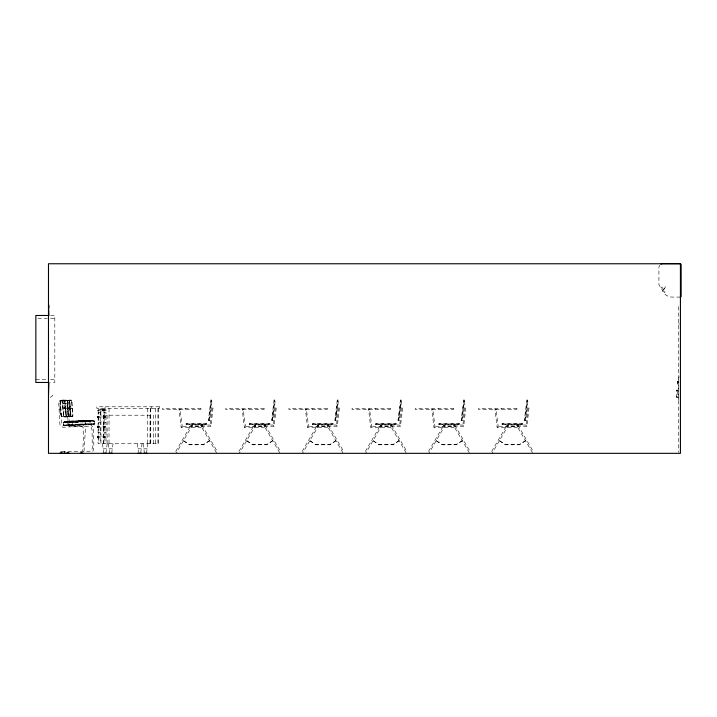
<?xml version="1.0" encoding="UTF-8"?>
<svg xmlns="http://www.w3.org/2000/svg" width="717" height="717" viewBox="0 0 717 717"><rect width="100%" height="100%" fill="white"/><g stroke="black" fill="none" stroke-linecap="round" stroke-linejoin="round"><path stroke-width="0.54" stroke-dasharray="3.58 2.69" d="M66.027 416.165L66.161 414.274C66.287 421.04 66.403 405.544 64.772 408.251C65.139 410.294 66.753 407.166 64.951 407.561M67.255 407.561C69.325 407.417 66.941 410.375 67.084 407.91C69.719 408.556 68.223 425.208 68.025 410.07M70.759 416.156L70.445 410.061L69.621 408.081L70.642 409.972L70.858 416.165L70.329 410.07M70.884 414.274L70.75 416.156M102.352 410.133C102.54 412.383 102.468 408.448 102.37 410.043M68.572 414.309L68.339 416.201M102.477 410.742L102.531 409.649L102.432 410.554M72.937 413.843L72.686 416.201L63.67 416.183M69.092 402.38L69.226 400.48L71.539 400.274L70.732 400.113M102.397 410.868L102.45 410.644M212.115 407.731L210.108 425.038L210.923 426.23L190.946 426.23L190.946 425.145L209.857 425.011L210.923 426.23L213.03 407.991L211.838 407.946L213.03 407.991M275.301 407.731L273.302 425.038L274.109 426.23L254.141 426.23L254.141 425.145L273.052 425.011L274.109 426.23L276.224 407.991L275.023 407.946L276.224 407.991M338.496 407.731L336.497 425.038L337.304 426.23L317.335 426.23L317.335 425.145L336.246 425.011L337.304 426.23L339.419 407.991L338.218 407.946L339.419 407.991M401.69 407.731L399.692 425.038L400.498 426.23L380.53 426.23L380.53 425.145L399.441 425.011L400.498 426.23L402.613 407.991L401.412 407.946L402.613 407.991M464.885 407.731L462.877 425.038L463.693 426.23L443.715 426.23L443.715 425.145L462.635 425.011L463.693 426.23L465.799 407.991L464.607 407.946L465.799 407.991M528.079 407.731L526.072 425.038L526.887 426.23L506.91 426.23L506.91 425.145L525.83 425.011L526.887 426.23L528.994 407.991L527.802 407.946L528.994 407.991M208.799 420.494L211.282 399.943M209.194 420.538L211.685 399.996M271.994 420.494L274.477 399.943M272.388 420.538L274.88 399.996M335.189 420.494L337.671 399.943M335.583 420.538L338.074 399.996M398.383 420.494L400.866 399.943M398.777 420.538L401.26 399.996M461.569 420.494L464.06 399.943M461.972 420.538L464.455 399.996M524.763 420.494L527.255 399.943M525.167 420.538L527.649 399.996M105.847 453.234L107.218 443.706M111.664 453.234L113.044 443.706M140.675 453.234L142.047 443.706M146.492 453.234L147.872 443.706M69.567 421.408L67.748 422.044L69.603 421.802M65.713 410.07L65.086 408.018L63.23 408.036L65.032 408.421L65.525 406.324L65.041 408.188L65.821 410.061L66.045 414.283M60.111 400.579L61.393 416.389L72.883 416.29L71.61 400.167L62.298 400.382M67.506 402.103L67.353 408.188L68.465 414.274L68.043 416.371L65.516 416.434L64.261 400.516L64.969 400.211L65.74 406.369L65.059 408.932M70.445 410.061L69.657 408.188L69.818 402.103M68.133 410.061L67.156 408.26L69.648 408.421L70.356 406.369L69.594 400.211L70.033 406.333L69.468 408.26L72.542 408.197L69.621 408.081M85.941 420.87L63.105 422.403L64.942 421.739L85.87 420.619C90.575 420.789 79.542 419.597 77.938 421.148M63.239 422.761L64.951 421.874L90.01 420.798L85.816 420.377M84.283 420.978L92.287 420.673L80.878 420.942M67.837 406.324C65.166 409.317 71.189 409.237 70.149 406.324M83.988 451.325L85.422 429.537L84.785 426.929L83.145 425.011L80.958 424.321L63.141 425.414L61.814 424.706L60.461 402.757L59.807 403.33L67.434 403.357L66.941 403.079L68.267 424.401L70.078 426.929L88.872 426.176L91.068 427.198L92.081 429.788L92.296 447.856L91.677 450.24L89.813 451.235L60.147 451.513M67.362 408.932C69.083 407.516 66.43 395.425 67.398 402.147M98.077 416.174C96.965 417.67 100.201 418.119 99.681 416.416C97.145 414.041 96.033 418.871 98.955 417.222L98.955 416.416M103.831 416.174L103.795 417.428L105.426 417.222L105.426 416.416C102.889 414.041 101.778 418.871 104.7 417.222L104.7 416.416M103.831 436.241L103.795 437.495L105.426 437.28L105.426 436.483C101.007 434.027 103.517 440.292 104.673 436.483M92.851 451.504L93.855 447.784L93.631 429.51L92.878 426.982L91.077 425.011L88.854 424.321L70.786 425.342L69.881 424.034L68.393 402.264L66.78 401.601L59.179 401.968L58.749 403.563L59.887 424.437L60.497 425.916L62.872 427.269L80.761 426.176L82.285 426.642L83.387 427.924L83.817 429.752L82.903 448.788L81.953 451.235M201.271 426.516L202.015 425.226L200.491 425.172L216.839 453.332M264.465 426.516L265.209 425.226L263.686 425.172L280.033 453.332M327.66 426.516L328.395 425.226L326.88 425.172L343.228 453.332M390.855 426.516L391.59 425.226L390.075 425.172L406.422 453.332M454.049 426.516L454.784 425.226L453.269 425.172L469.617 453.332M517.244 426.516L517.979 425.226L516.455 425.172L532.812 453.332M175.719 451.459L190.946 425.226L192.47 425.172L176.122 453.332M238.913 451.459L254.141 425.226L255.664 425.172L239.308 453.332M302.108 451.459L317.335 425.226L318.85 425.172L302.502 453.332M365.303 451.459L380.53 425.226L382.044 425.172L365.697 453.332M428.497 451.459L443.724 425.226L445.239 425.172L428.891 453.332M491.683 451.459L506.91 425.226L508.434 425.172L492.086 453.332M102.513 410.931L102.495 410.491M76.952 421.39L75.07 422.179L75.796 421.094L76.871 421.354M71.162 421.587L72.919 422.385L73.519 421.488C77.687 423.442 73.044 419.606 71.1 421.202M83.575 420.691C87.008 421.865 85.045 421.551 83.154 420.682C80.833 422.107 82.33 422.17 84.31 420.978M80.824 421.175C86.21 422.385 80.403 419.857 78.135 421.354L77.535 422.241A5.79 1.972 87.6 0 0 75.222 422.241A5.79 1.972 87.6 0 0 72.919 422.241L71.153 421.453M75.231 422.385L75.832 421.488C77.391 420.771 77.284 423.675 79.237 421.39L79.82 421.56M82.589 421.972L83.19 421.076L85.923 420.592M78.511 421.031L80.277 421.829A5.79 1.972 87.6 0 1 82.58 421.829A5.79 1.972 87.6 0 1 84.893 421.829L85.493 420.942L87.286 420.547M70.589 421.704L72.103 421.3L72.919 422.241M77.947 421.282L80.277 421.972L80.878 421.076C81.012 423.129 79.623 419.768 78.547 420.682L77.777 421.103L79.175 421.354L78.135 421.354M75.778 421.587L77.544 422.385L78.144 421.488L79.981 421.497L79.175 421.094M83.136 421.175L84.902 421.972L85.502 421.076L87.34 421.085L86.533 420.682M69.549 408.197L72.435 408.206M79.802 420.996C78.861 422.528 81.559 421.704 81.971 420.978M69.567 407.561C70.033 411.074 70.499 405.32 69.674 408.932M67.846 422.116L70.266 421.372M65.821 410.061L65.041 408.188L63.195 408.206M676.57 390.944L678.112 389.985M50.217 397.46L52.798 395.605L49.867 395.605M183.651 440.758L189.27 444.37L203.718 444.37L209.31 440.758M209.543 440.686L203.843 444.773L189.136 444.773L183.418 440.686M246.845 440.758L252.465 444.37L266.903 444.37L272.505 440.758M272.738 440.686L267.038 444.773L252.33 444.773L246.612 440.686M310.04 440.758L315.659 444.37L330.098 444.37L335.699 440.758M335.932 440.686L330.232 444.773L315.525 444.773L309.807 440.686M373.234 440.758L378.845 444.37L393.292 444.37L398.885 440.758M399.118 440.686L393.427 444.773L378.719 444.773L373.001 440.686M436.42 440.758L442.039 444.37L456.487 444.37L462.08 440.758M462.313 440.686L456.612 444.773L441.914 444.773L436.187 440.686M499.615 440.758L505.234 444.37L519.682 444.37L525.274 440.758M525.507 440.686L519.807 444.773L505.109 444.773L499.382 440.686M660.805 287.66L661.836 286.997L665.071 292.034L664.041 292.697M74.613 421.255C67.425 423.738 77.051 419.579 72.283 422.223M77.624 420.96L75.249 421.954L73.546 421.193L65.462 421.919L67.255 421.802M75.222 422.241L76.925 421.255M79.157 421.004L77.526 421.954L75.832 421.193M79.229 421.255L77.535 422.241L75.778 421.453M81.971 420.843L80.277 421.829L79.462 420.888L75.724 421.202M73.519 421.354L80.904 420.78L82.598 421.542L84.982 420.547M84.274 420.843L82.58 421.829L80.824 421.031M86.587 420.843C85.574 422.851 82.894 420.476 84.776 421.793M72.578 425.172L71.96 425.522L74.326 425.423L72.578 425.172L72.48 422.304L74.192 421.874L92.807 420.834L94.581 421.506M94.653 423.935L92.941 424.383L94.653 423.487M70.571 421.435L72.247 421.354L70.58 421.56M73.582 422.152C72.632 419.185 59.869 423.245 63.849 421.829L74.183 421.739M83.566 420.834L93.9 420.736L90.441 420.377M72.578 421.372L70.149 421.972M64.037 451.513L65.139 451.513M94.778 423.792L85.404 423.747L63.213 425.181L85.413 424.025L94.035 424.356L94.787 423.935L94.68 421.157M62.182 400.185L63.454 416.299L72.793 416.183L69.567 416.532M678.497 377.303L679.456 376.918M71.207 421.354L79.605 420.942L78.565 420.942M75.832 421.354L76.862 421.031M83.19 420.942L84.221 420.619M179.035 409.246L180.227 409.201L179.035 409.246L181.141 427.484L201.119 427.484L201.119 426.4L181.957 426.301L181.141 427.484L182.208 426.265L179.949 408.986M242.229 409.246L243.422 409.201L242.229 409.246L244.336 427.484L264.313 427.484L264.313 426.4L245.151 426.301L244.336 427.484L245.393 426.265L243.144 408.986M305.424 409.246L306.616 409.201L305.424 409.246L307.53 427.484L327.508 427.484L327.508 426.4L308.346 426.301L307.53 427.484L308.588 426.265L306.338 408.986M368.61 409.246L369.811 409.201L368.61 409.246L370.725 427.484L390.693 427.484L390.693 426.4L371.531 426.301L370.725 427.484L371.782 426.265L369.533 408.986M431.804 409.246L433.005 409.201L431.804 409.246L433.919 427.484L453.888 427.484L453.888 426.4L434.726 426.301L433.919 427.484L434.977 426.265L432.727 408.986M494.999 409.246L496.2 409.201L494.999 409.246L497.114 427.484L517.082 427.484L517.082 426.4L497.921 426.301L497.114 427.484L498.172 426.265L495.922 408.986M83.701 424.383L86.058 424.285M71.852 421.417L70.158 422.116L94.545 420.924M65.534 421.972L67.954 421.372M103.831 427.457L103.795 426.212L105.426 426.454L105.426 427.251C102.872 429.608 101.787 424.733 104.7 426.454L104.7 427.251M99.403 410.357L97.629 410.545L99.215 410.052M105.184 410.303L103.356 410.178L104.996 409.999M62.298 400.167L59.986 400.48L59.789 402.371L61.214 416.505L70.409 416.407L69.146 400.489L59.995 400.588M60.434 400.4C59.78 414.103 57.064 419.212 72.793 416.183M75.312 420.96L72.901 421.954L71.207 421.193M82.67 420.547L80.259 421.542L78.565 420.78M74.559 422.214C77.92 422.044 73.259 420.718 75.106 422.205M79.605 421.802L80.94 421.739M76.871 422.214C80.223 422.044 75.572 420.718 77.418 422.205M81.944 421.811L82.814 421.775L81.926 420.682L78.458 420.789M84.221 421.802L85.556 421.739M72.677 422.188L73.484 421.094L74.559 421.354M64.96 408.251L69.657 408.188M73.412 421.202L76.88 421.094L78.198 422.152M80.77 420.789L84.23 420.942M83.082 420.789L93.9 420.592L94.545 421.067M75.339 422.17L75.894 422.152M82.697 421.757L83.253 421.739M62.074 400.131L63.248 400.149M63.204 400.256L62.298 400.274L63.553 416.183L61.241 416.389L62.038 416.55M68.303 400.507L69.226 400.48M680.254 297.089L672.465 297.089A11.436 11.436 0 0 1 665.179 294.472L658.914 284.712L658.914 267.647A4.06 4.06 0 0 1 659.774 265.218M50.593 315.48L54.806 315.48L54.806 382.466L50.593 382.466M37.956 318.635L47.439 318.635M50.593 318.635L54.806 318.635M678.497 378.926L678.497 400.113M35.85 379.302L47.439 379.302M50.593 379.302L54.806 379.302M677.341 382.986L677.915 382.986M676.57 390.281L677.726 390.147L676.57 390.147L676.57 397.469L677.726 397.469L676.57 397.352M676.57 390.756L678.112 390.756M676.57 396.725L678.112 397.711M676.57 396.94L678.112 396.94M62.782 400.113L71.225 400.149M100.488 409.192L104.189 409.192L104.135 421.229L105.964 421.229L105.964 412.4L104.135 412.4M102.423 409.541L102.54 410.043M104.135 409.595L105.964 409.595L105.964 410.796L104.135 410.796M105.399 416.416L105.426 417.222M85.493 420.942L94.554 421.211L72.48 422.447L63.858 421.972M73.519 421.488L74.407 421.3L75.07 422.179M63.867 422.116L71.834 422.116M186.133 423.935L206.828 423.935M249.328 423.935L270.022 423.935M312.513 423.935L333.217 423.935M375.708 423.935L396.411 423.935M438.903 423.935L459.597 423.935M502.097 423.935L522.792 423.935M186.133 424.339L206.828 424.339M249.328 424.339L270.022 424.339M312.513 424.339L333.217 424.339M375.708 424.339L396.411 424.339M438.903 424.339L459.597 424.339M502.097 424.339L522.792 424.339M99.654 426.454C99.529 429.877 94.608 425.19 98.955 426.454L98.955 427.251M105.399 426.454L105.426 427.251M98.05 427.457L98.05 426.212L99.681 426.454M99.654 436.483C99.394 439.745 95.845 434.923 99.681 436.483M105.399 436.483L105.426 437.28M103.176 448.824L106.483 448.824M108.993 448.824L112.3 448.824M138.005 448.824L141.312 448.824M143.821 448.824L147.128 448.824M88.155 420.565L89.948 420.87M71.126 400.364L72.041 402.497M90.494 420.619L91.588 420.736L86.515 420.592L84.884 421.542L83.181 420.78M88.182 420.619L89.284 420.736L88.218 420.305M85.87 420.619L86.972 420.736L85.906 420.305M65.086 425.423L63.311 424.742M81.917 420.942L80.86 420.718L80.429 421.748M87.178 421.148L85.475 420.718L85.045 421.748M67.192 400.256L64.727 400.292L65.086 402.12M77.929 421.022L77.687 422.161M678.497 323.761L679.456 324.147M83.136 421.031L84.893 421.829M60.739 451.235L61.33 451.513M63.992 425.522L63.338 425.172L63.239 422.304M67.837 421.829L67.972 425.522L90.046 424.285L89.912 420.736M517.979 425.226L533.206 451.459M454.784 425.226L470.011 451.459M391.59 425.226L406.817 451.459M328.395 425.226L343.622 451.459M265.209 425.226L280.437 451.459M202.015 425.226L217.242 451.459M506.91 425.226L507.654 426.516M443.724 425.226L444.459 426.516M380.53 425.226L381.265 426.516M317.335 425.226L318.07 426.516M254.141 425.226L254.876 426.516M190.946 425.226L191.681 426.516M70.051 414.543L70.481 416.389M64.88 400.256L65.417 406.333M143.086 443.706L144.458 453.234M137.261 443.706L138.48 452.131M108.258 443.706L109.629 453.234M102.432 443.706L103.813 453.234M71.843 402.138L72.802 414.301M67.389 402.12L67.73 406.369M63.795 414.301L62.415 400.265L59.986 400.48L69.361 400.373L70.633 416.496M85.305 421.067L85.413 423.935M678.497 306.562L678.497 452.221M677.287 390.944L677.287 396.725M501.658 408.582L501.658 409.389M438.463 408.582L438.463 409.389M375.278 408.582L375.278 409.389M312.083 408.582L312.083 409.389M248.889 408.582L248.889 409.389M185.694 408.582L185.694 409.389M158.609 408.394L158.609 443.706L98.121 443.706L98.121 408.394M157.937 408.394L157.937 443.706M155.374 408.394L155.374 443.706M153.474 443.706L153.474 415.215L100.81 415.215L100.81 409.192M151.224 406.79L151.224 408.394M150.767 408.394L150.767 443.706M150.373 408.394L150.373 443.706M150.032 415.215L150.032 443.706M147.299 408.394L147.335 443.706M109.038 408.394L109.002 443.706M107.093 415.215L107.093 443.706M105.103 406.79L105.103 408.394M103.875 409.192L103.875 443.706M103.687 415.215L103.66 443.706M100.954 408.394L100.954 443.706M103.589 426.436A1.04 1.031 0 0 1 103.589 427.242M103.589 436.474A1.04 1.031 0 0 1 103.589 437.271M103.956 427.242A1.04 1.031 0 0 1 103.956 426.436M103.956 437.271A1.04 1.031 0 0 1 103.956 436.474M103.956 417.204A1.04 1.031 0 0 1 103.956 416.407M103.589 416.407A1.04 1.031 0 0 1 103.589 417.204M98.211 437.271A1.04 1.031 0 0 1 98.211 436.474M97.844 436.474A1.04 1.031 0 0 1 97.844 437.271M98.211 417.204A1.04 1.031 0 0 1 98.211 416.407M97.844 416.407A1.04 1.031 0 0 1 97.844 417.204M98.211 427.242A1.04 1.031 0 0 1 98.211 426.436M97.844 426.436A1.04 1.031 0 0 1 97.844 427.242M97.198 436.761L97.333 437.495L98.955 437.28L98.928 436.483L97.36 436.241L97.198 436.761M210.888 399.898L208.405 420.44L209.597 420.592L212.08 400.041L210.888 399.898M274.082 399.898L271.591 420.44L272.792 420.592L275.274 400.041L274.082 399.898M337.277 399.898L334.785 420.44L335.986 420.592L338.469 400.041L337.277 399.898M400.471 399.898L397.98 420.44L399.172 420.592L401.663 400.041L400.471 399.898M463.657 399.898L461.174 420.44L462.366 420.592L464.858 400.041L463.657 399.898M526.852 399.898L524.369 420.44L525.561 420.592L528.053 400.041L526.852 399.898M63.159 402.228L63.06 403.375L64.163 403.483L64.261 402.336L63.159 402.228M665.618 286.639L662.347 291.676L665.618 286.639M94.644 423.747L92.95 424.455L74.317 425.504L63.347 425.262L74.326 425.217L94.644 423.747M677.915 381.157L677.341 381.327L677.341 384.644L677.915 384.814L677.915 381.157M159.479 406.79L96.849 406.79L96.849 408.394L159.479 408.394L159.479 406.79M200.939 408.582L162.418 408.582L162.418 409.389L200.939 409.389L200.939 408.582M264.134 408.582L225.613 408.582L225.613 409.389L264.134 409.389L264.134 408.582M327.328 408.582L288.808 408.582L288.808 409.389L327.328 409.389L327.328 408.582M390.523 408.582L352.002 408.582L352.002 409.389L390.523 409.389L390.523 408.582M453.718 408.582L415.197 408.582L415.197 409.389L453.718 409.389L453.718 408.582M516.912 408.582L478.382 408.582L478.382 409.389L516.912 409.389L516.912 408.582M100.183 409.595L98.399 409.595L98.399 410.796L100.183 410.796L100.183 409.595M100.183 412.4L98.399 412.4L98.399 421.229L100.183 421.229L100.183 412.4M98.534 416.407L97.521 416.407A1.04 1.031 0 0 0 97.512 417.204L98.534 417.204A1.04 1.031 0 0 0 98.534 416.407M104.279 416.407L103.266 416.407A1.04 1.031 0 0 0 103.266 417.204L104.279 417.204A1.04 1.031 0 0 0 104.279 416.407M100.183 422.438L98.399 422.438L98.399 431.267L100.183 431.267L100.183 422.438M105.964 422.438L104.135 422.438L104.135 431.267L105.964 431.267L105.964 422.438M206.828 423.541L186.133 423.541L186.133 424.742L206.828 424.742L206.828 423.541M270.022 423.541L249.328 423.541L249.328 424.742L270.022 424.742L270.022 423.541M333.217 423.541L312.513 423.541L312.513 424.742L333.217 424.742L333.217 423.541M396.411 423.541L375.708 423.541L375.708 424.742L396.411 424.742L396.411 423.541M459.597 423.541L438.903 423.541L438.903 424.742L459.597 424.742L459.597 423.541M522.792 423.541L502.097 423.541L502.097 424.742L522.792 424.742L522.792 423.541M98.534 426.436L97.521 426.436A1.04 1.031 0 0 0 97.512 427.242L98.534 427.242A1.04 1.031 0 0 0 98.534 426.436M104.279 426.436L103.266 426.436A1.04 1.031 0 0 0 103.266 427.242L104.279 427.242A1.04 1.031 0 0 0 104.279 426.436M100.183 432.468L98.399 432.468L98.399 441.296L100.183 441.296L100.183 432.468M105.964 432.468L104.135 432.468L104.135 441.296L105.964 441.296L105.964 432.468M98.534 436.474L97.521 436.474A1.04 1.031 0 0 0 97.512 437.271L98.534 437.271A1.04 1.031 0 0 0 98.534 436.474M104.279 436.474L103.266 436.474A1.04 1.031 0 0 0 103.266 437.271L104.279 437.271A1.04 1.031 0 0 0 104.279 436.474"/><path stroke-width="1.08" d="M65.139 452.848L64.037 452.848M81.666 453.01L80.367 453.01M82.903 453.01L81.613 453.01M61.671 453.01L60.21 453.01M62.442 453.01L60.981 453.01M68.187 453.01L66.735 453.01M68.957 453.01L67.497 453.01M48.487 304.698L48.89 315.74M48.792 305.128L48.89 307.557M48.487 315.48L35.85 315.48L35.85 382.466L48.487 382.466M48.487 395.605L48.89 382.295M103.105 453.234L106.555 453.234M108.921 453.234L112.372 453.234M137.933 453.234L141.383 453.234M143.75 453.234L147.2 453.234M660.966 264.197A4.06 4.06 0 0 1 662.974 263.668L679.967 263.668A1.183 1.183 0 0 1 681.15 264.842L681.15 296.345A0.914 0.914 0 0 1 680.254 297.089M680.424 263.757L48.487 263.757L48.487 453.332L680.424 453.332L680.424 263.757"/></g></svg>
